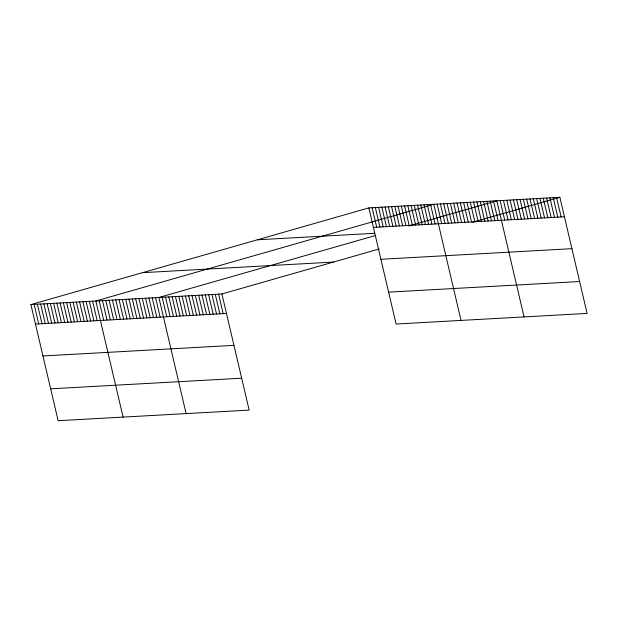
<?xml version="1.0" encoding="UTF-8"?>
<svg xmlns="http://www.w3.org/2000/svg" width="618" height="618" viewBox="0 0 618 618"><rect width="100%" height="100%" fill="white"/><g stroke="black" fill="none" stroke-linecap="round" stroke-linejoin="round"><path stroke-width="0.93" d="M30.9 304.589L221.908 293.975L249.147 410.097L58.138 420.704L30.9 304.589L368.853 207.903L559.862 197.297L587.1 313.411L396.092 324.025L368.853 207.903M375.806 235.419L158.872 297.474L186.111 413.596M408.784 225.979L496.833 200.796L524.064 316.918M221.908 293.975L379.22 248.969M472.654 222.241L559.862 197.297M373.426 227.401L564.435 216.787M257.327 239.807L374.523 233.295M380.904 259.282L571.913 248.675M142.426 272.685L333.434 262.071M388.614 292.136L579.622 281.53M35.473 324.079L226.482 313.465M42.951 355.968L233.959 345.354M50.661 388.822L241.669 378.208M556.548 197.474L561.121 216.972M553.226 197.66L557.799 217.157M549.912 197.845L554.485 217.335M546.598 198.03L551.163 217.521M543.276 198.216L547.849 217.706M539.962 198.401L544.528 217.891M536.64 198.587L541.213 218.077M533.326 198.764L537.899 218.262M530.005 198.95L534.578 218.448M526.69 199.135L531.264 218.625M523.369 199.32L527.942 218.811M520.055 199.506L524.628 218.996M516.733 199.691L521.306 219.181M513.419 199.877L517.992 219.367M510.105 200.054L514.67 219.552M506.783 200.24L511.356 219.738M503.469 200.425L508.035 219.923M500.147 200.611L504.721 220.101M493.512 200.981L498.085 220.471M490.198 201.167L494.771 220.657M486.876 201.344L491.449 220.842M483.562 201.53L488.135 221.028M480.24 201.715L484.813 221.213M476.926 201.901L481.499 221.391M473.612 202.086L478.177 221.576M470.29 202.271L474.863 221.762M466.976 202.457L471.549 221.947M463.655 202.634L468.228 222.132M460.34 202.82L464.914 222.318M457.019 203.005L461.592 222.503M453.705 203.191L458.278 222.681M450.383 203.376L454.956 222.866M447.069 203.561L451.642 223.052M443.755 203.747L448.32 223.237M440.433 203.925L445.006 223.422M437.119 204.11L441.685 223.608M461.036 320.418L433.797 204.295L95.844 300.981L123.082 417.096M430.553 204.481L435.126 223.971M427.301 204.658L431.874 224.149M424.056 204.836L428.629 224.334M420.812 205.021L425.385 224.512M417.559 205.199L422.133 224.689M414.315 205.377L418.888 224.875M411.07 205.562L415.644 225.052M407.818 205.74L412.391 225.23M404.574 205.918L409.147 225.416M401.329 206.103L405.902 225.593M398.077 206.281L402.65 225.771M394.832 206.458L399.406 225.956M391.588 206.644L396.161 226.134M388.336 206.821L392.909 226.312M385.091 206.999L389.664 226.497M381.847 207.184L386.42 226.675M378.595 207.362L383.168 226.86M375.35 207.548L379.923 227.038M372.106 207.725L376.679 227.215M218.594 294.16L223.16 313.65M215.273 294.346L219.846 313.836M211.959 294.531L216.532 314.021M208.637 294.709L213.21 314.207M205.323 294.894L209.896 314.392M202.001 295.08L206.574 314.577M198.687 295.265L203.26 314.755M195.365 295.45L199.938 314.941M192.051 295.636L196.624 315.126M188.729 295.821L193.303 315.311M185.415 295.999L189.989 315.497M182.101 296.184L186.667 315.682M178.78 296.37L183.353 315.868M175.466 296.555L180.039 316.045M172.144 296.74L176.717 316.231M168.83 296.926L173.403 316.416M165.508 297.111L170.081 316.601M162.194 297.289L166.767 316.787M155.558 297.66L160.132 317.158M152.244 297.845L156.81 317.335M148.923 298.031L153.496 317.521M145.609 298.216L150.174 317.706M142.287 298.401L146.86 317.891M138.973 298.579L143.546 318.077M135.651 298.764L140.224 318.262M132.337 298.95L136.91 318.448M129.015 299.135L133.588 318.625M125.701 299.321L130.274 318.811M122.379 299.506L126.953 318.996M119.065 299.691L123.639 319.182M115.751 299.869L120.317 319.367M112.43 300.054L117.003 319.552M109.116 300.24L113.689 319.738M105.794 300.425L110.367 319.915M102.48 300.611L107.053 320.101M99.158 300.796L103.731 320.286M92.6 301.159L97.165 320.649M89.347 301.337L93.921 320.835M86.103 301.522L90.676 321.012M82.851 301.7L87.424 321.19M79.606 301.878L84.179 321.375M76.362 302.063L80.935 321.553M73.109 302.241L77.683 321.731M69.865 302.418L74.438 321.916M66.62 302.604L71.194 322.094M63.368 302.781L67.941 322.279M60.124 302.967L64.697 322.457M56.879 303.144L61.452 322.635M53.627 303.322L58.2 322.82M50.382 303.508L54.956 322.998M47.138 303.685L51.711 323.175M43.886 303.863L48.459 323.361M40.641 304.048L45.214 323.538M37.397 304.226L41.97 323.716M34.145 304.404L38.718 323.902"/></g></svg>
